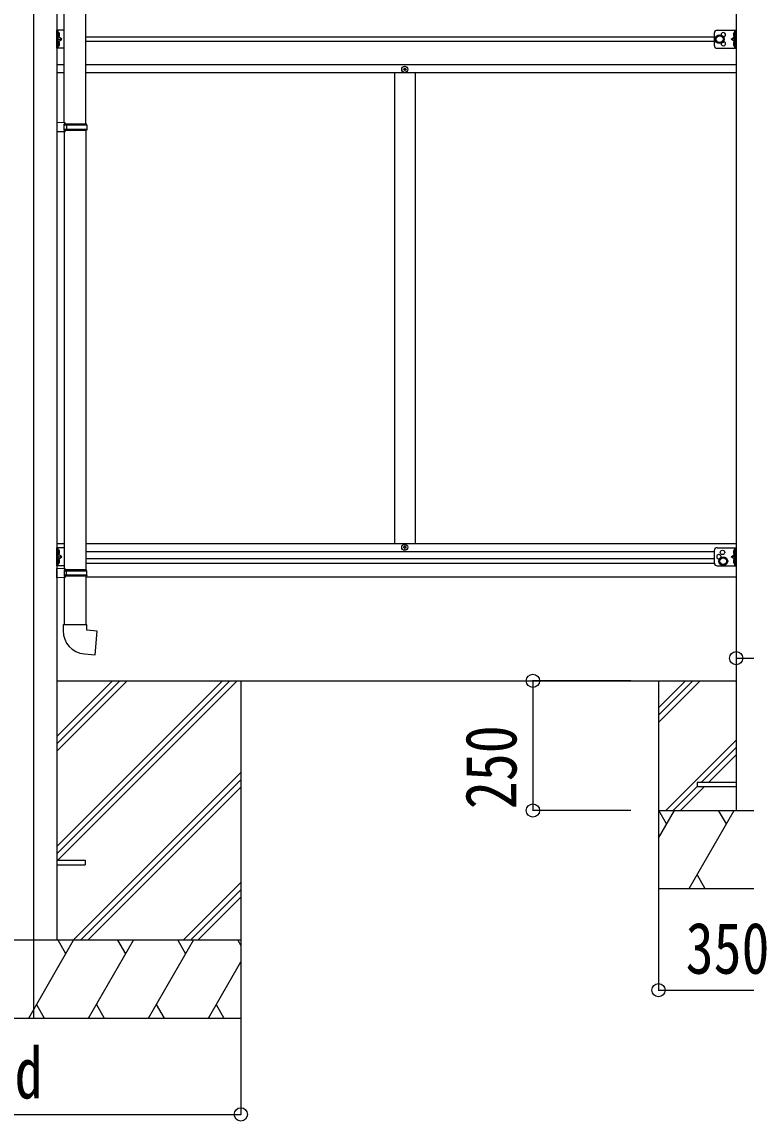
# Model space of a CAD drawing. Units: millimetres, scale not verified. Extents: x -12615 to 12615, y -8910 to 8910.
# Drawn here: x -431 to 965, y -5425 to -3307 of the extents above; entities that cross this region are included whole.
import ezdxf
from ezdxf.enums import TextEntityAlignment as Align

# ---------------------------------------------------------------- set-up
doc = ezdxf.new("R2010")
doc.units = ezdxf.units.MM
doc.header["$LTSCALE"] = 40
for name, color, linetype in [('0-3_YKK_12', 2, 'Continuous'), ('0-4_YKK_13', 4, 'Continuous'), ('0-5_YKK_A1', 4, 'Continuous'), ('0-6_YKK_D', 6, 'Continuous')]:
    doc.layers.add(name, color=color, linetype=linetype)
doc.styles.add('ＭＳ ゴシック', font='')
doc.styles.get('ＭＳ ゴシック').set_extended_font_data('MS Gothic')

msp = doc.modelspace()

# ---------------------------------------------------------------- linework, layer by layer
at = {"layer": '0-3_YKK_12'}
msp.add_line((-408.79, -2052.35), (-408.79, -5226.75), dxfattribs=at)
at = {"layer": '0-4_YKK_13'}
for p, q in [((-349.59, -3501.37), (-349.59, -2659.24)), ((-307.59, -3503.93), (-307.59, -2656.68)), ((-363.59, -3357.73), (-363.59, -3322.73)), ((-349.59, -3322.73), (-363.59, -3322.73)), ((-361.09, -3357.73), (-361.09, -3322.73)), ((909.21, -3322.73), (946.21, -3322.73)), ((943.71, -3357.73), (943.71, -3322.73)), ((946.21, -3357.73), (946.21, -3322.73)), ((-360.59, -3335.23), (-361.09, -3335.14)), ((-361.09, -3340.23), (-354.09, -3340.23)), ((-360.59, -3327.23), (-359.79, -3327.37)), ((-360.59, -3335.23), (-359.79, -3335.09)), ((-360.59, -3345.23), (-359.79, -3345.37)), ((904.21, -3352.73), (904.21, -3327.73)), ((943.71, -3340.23), (936.71, -3340.23)), ((943.21, -3327.23), (942.41, -3327.37)), ((943.21, -3335.23), (942.41, -3335.09)), ((943.21, -3345.23), (942.41, -3345.37)), ((943.21, -3335.23), (943.71, -3335.14)), ((-349.59, -3357.73), (-363.59, -3357.73)), ((-360.59, -3353.23), (-361.09, -3353.14)), ((-360.59, -3353.23), (-359.79, -3353.09)), ((909.21, -3357.73), (946.21, -3357.73)), ((943.21, -3353.23), (942.41, -3353.09)), ((943.21, -3353.23), (943.71, -3353.14)), ((305.71, -3398.73), (304.71, -3398.73)), ((308.71, -3397.73), (309.71, -3397.73)), ((-347.59, -3501.43), (-363.59, -3500.96)), ((-363.59, -3500.96), (-363.59, -3518.9)), ((-347.59, -3503.43), (-349.59, -3503.43)), ((-306.59, -3503.93), (-349.59, -3503.93)), ((-305.59, -3505.93), (-349.59, -3505.93)), ((-305.59, -3513.93), (-349.59, -3513.93)), ((-306.59, -3515.93), (-349.59, -3515.93)), ((-347.59, -3503.43), (-347.59, -3501.43)), ((-345.11, -3505.93), (-344.68, -3503.93)), ((-307.59, -3515.93), (-307.59, -4363.18)), ((-305.59, -3505.93), (-306.59, -3503.93)), ((-305.59, -3513.93), (-306.59, -3515.93)), ((-305.59, -3505.93), (-305.59, -3513.93)), ((-347.59, -3518.43), (-363.59, -3518.9)), ((-349.59, -3518.49), (-349.59, -4360.62)), ((-347.59, -3518.43), (-347.59, -3516.43)), ((-363.59, -4355.23), (-363.59, -4320.23)), ((-349.59, -4320.23), (-363.59, -4320.23)), ((-361.09, -4355.23), (-361.09, -4320.23)), ((305.71, -4318.73), (304.71, -4318.73)), ((308.71, -4319.73), (309.71, -4319.73)), ((909.21, -4320.23), (946.21, -4320.23)), ((943.71, -4355.23), (943.71, -4320.23)), ((946.21, -4355.23), (946.21, -4320.23)), ((-360.59, -4332.73), (-361.09, -4332.64)), ((-361.09, -4337.73), (-354.09, -4337.73)), ((-360.59, -4324.73), (-359.79, -4324.87)), ((-360.59, -4332.73), (-359.79, -4332.59)), ((904.21, -4350.23), (904.21, -4325.23)), ((943.71, -4337.73), (936.71, -4337.73)), ((943.21, -4324.73), (942.41, -4324.87)), ((943.21, -4332.73), (942.41, -4332.59)), ((943.21, -4332.73), (943.71, -4332.64)), ((-349.59, -4355.23), (-363.59, -4355.23)), ((-347.59, -4360.68), (-363.59, -4360.21)), ((-363.59, -4378.15), (-363.59, -4360.21)), ((-360.59, -4350.73), (-361.09, -4350.64)), ((-360.59, -4342.73), (-359.79, -4342.87)), ((-360.59, -4350.73), (-359.79, -4350.59)), ((-306.59, -4363.18), (-349.59, -4363.18)), ((-347.59, -4360.68), (-347.59, -4362.68)), ((-305.59, -4365.18), (-306.59, -4363.18)), ((909.21, -4355.23), (946.21, -4355.23)), ((943.21, -4342.73), (942.41, -4342.87)), ((943.21, -4350.73), (942.41, -4350.59)), ((943.21, -4350.73), (943.71, -4350.64)), ((-347.59, -4377.68), (-363.59, -4378.15)), ((-305.59, -4365.18), (-349.59, -4365.18)), ((-305.59, -4373.18), (-349.59, -4373.18)), ((-306.59, -4375.18), (-349.59, -4375.18)), ((-347.59, -4375.68), (-349.59, -4375.68)), ((-349.59, -4377.74), (-349.59, -4469.18)), ((-347.59, -4375.68), (-347.59, -4377.68)), ((-345.11, -4373.18), (-344.68, -4375.18)), ((-307.59, -4375.18), (-307.59, -4469.18)), ((-305.59, -4373.18), (-306.59, -4375.18)), ((-305.59, -4373.18), (-305.59, -4365.18)), ((-305.59, -4469.18), (-351.59, -4469.18)), ((-351.59, -4469.18), (-351.59, -4480.1)), ((-305.59, -4479.18), (-305.59, -4469.18)), ((946.21, -4772.75), (871.21, -4772.75)), ((-363.59, -4922.25), (-308.79, -4922.25)), ((-363.59, -4931.25), (-308.79, -4931.25)), ((-308.79, -4922.25), (-308.79, -4931.25))]:
    msp.add_line(p, q, dxfattribs=at)
for points in [[(-361.48, -3331.23), (-360.84, -3330.05), (-358.61, -3328.93)], [(-361.48, -3331.23), (-360.84, -3332.42), (-358.61, -3333.53)], [(-360.59, -3335.23), (-360.59, -3327.23), (-361.09, -3327.32), (-361.09, -3335.14)], [(-361.09, -3345.23), (-354.09, -3340.23), (-361.09, -3335.23)], [(-360.59, -3353.23), (-360.59, -3345.23), (-361.09, -3345.32), (-361.09, -3353.14)], [(943.71, -3345.23), (936.71, -3340.23), (943.71, -3335.23)], [(944.09, -3331.23), (943.46, -3330.05), (941.23, -3328.93)], [(944.09, -3331.23), (943.46, -3332.42), (941.23, -3333.53)], [(943.21, -3335.23), (943.21, -3327.23), (943.71, -3327.32), (943.71, -3335.14)], [(943.21, -3353.23), (943.21, -3345.23), (943.71, -3345.32), (943.71, -3353.14)], [(-361.48, -3349.23), (-360.84, -3348.05), (-358.61, -3346.93)], [(-361.48, -3349.23), (-360.84, -3350.42), (-358.61, -3351.53)], [(944.09, -3349.23), (943.46, -3348.05), (941.23, -3346.93)], [(944.09, -3349.23), (943.46, -3350.42), (941.23, -3351.53)], [(304.71, -3398.73), (304.71, -3397.73), (305.71, -3397.73)], [(306.71, -3396.73), (306.71, -3395.73), (307.71, -3395.73), (307.71, -3396.73)], [(307.71, -3399.73), (307.71, -3400.73), (306.71, -3400.73), (306.71, -3399.73)], [(309.71, -3397.73), (309.71, -3398.73), (308.71, -3398.73)], [(-347.59, -3516.43), (-349.59, -3516.43), (-349.59, -3503.43)], [(-345.11, -3505.93), (-345.11, -3513.93), (-344.68, -3515.93)], [(304.71, -4318.73), (304.71, -4319.73), (305.71, -4319.73)], [(307.71, -4317.73), (307.71, -4316.73), (306.71, -4316.73), (306.71, -4317.73)], [(306.71, -4320.73), (306.71, -4321.73), (307.71, -4321.73), (307.71, -4320.73)], [(309.71, -4319.73), (309.71, -4318.73), (308.71, -4318.73)], [(-361.48, -4328.73), (-360.84, -4327.55), (-358.61, -4326.43)], [(-361.48, -4328.73), (-360.84, -4329.92), (-358.61, -4331.03)], [(-360.59, -4332.73), (-360.59, -4324.73), (-361.09, -4324.82), (-361.09, -4332.64)], [(-361.09, -4342.73), (-354.09, -4337.73), (-361.09, -4332.73)], [(943.71, -4342.73), (936.71, -4337.73), (943.71, -4332.73)], [(944.09, -4328.73), (943.46, -4327.55), (941.23, -4326.43)], [(944.09, -4328.73), (943.46, -4329.92), (941.23, -4331.03)], [(943.21, -4332.73), (943.21, -4324.73), (943.71, -4324.82), (943.71, -4332.64)], [(-361.48, -4346.73), (-360.84, -4345.55), (-358.61, -4344.43)], [(-361.48, -4346.73), (-360.84, -4347.92), (-358.61, -4349.03)], [(-360.59, -4350.73), (-360.59, -4342.73), (-361.09, -4342.82), (-361.09, -4350.64)], [(-347.59, -4362.68), (-349.59, -4362.68), (-349.59, -4375.68)], [(-345.11, -4373.18), (-345.11, -4365.18), (-344.68, -4363.18)], [(944.09, -4346.73), (943.46, -4345.55), (941.23, -4344.43)], [(944.09, -4346.73), (943.46, -4347.92), (941.23, -4349.03)], [(943.21, -4350.73), (943.21, -4342.73), (943.71, -4342.82), (943.71, -4350.64)], [(-310.51, -4524.93), (-289.68, -4526.75), (-285.67, -4480.93), (-305.59, -4479.18)], [(871.21, -4772.75), (871.21, -4780.75), (946.21, -4780.75)]]:
    msp.add_lwpolyline(points, dxfattribs=at)
for points in [[(914.21, -3332.73), (920.71, -3336.48), (920.71, -3343.99), (914.21, -3347.74), (907.71, -3343.99), (907.71, -3336.48)], [(921.21, -4338.73), (927.71, -4342.48), (927.71, -4349.99), (921.21, -4353.74), (914.71, -4349.99), (914.71, -4342.48)]]:
    msp.add_lwpolyline(points, close=True, dxfattribs=at)
for centre, radius in [((914.21, -3340.23), 8.5), ((914.21, -3340.23), 7.5), ((914.21, -3340.23), 6.5), ((307.21, -3398.23), 5.9), ((307.21, -4319.23), 5.9), ((921.21, -4346.23), 8.5), ((921.21, -4346.23), 7.5), ((921.21, -4346.23), 6.5), ((919.71, -4329.23), 4.25)]:
    msp.add_circle(centre, radius, dxfattribs=at)
for centre, radius, start, end in [((909.21, -3327.73), 5, 90, 180), ((-359.95, -3328.26), 0.9, 32.05588, 80), ((-359.95, -3334.21), 0.9, 280, 327.94412), ((-359.95, -3346.26), 0.9, 32.05588, 80), ((-364.69, -3331.23), 6.5, 327.94412, 32.05588), ((-364.69, -3349.23), 6.5, 327.94412, 32.05588), ((921.21, -3331.73), 4.25, 274.76077, 186.29431), ((921.21, -3348.73), 4.25, 173.70569, 85.23923), ((947.31, -3331.23), 6.5, 147.94412, 212.05588), ((947.31, -3349.23), 6.5, 147.94412, 212.05588), ((942.56, -3328.26), 0.9, 100, 147.94412), ((942.56, -3334.21), 0.9, 212.05588, 260), ((942.56, -3346.26), 0.9, 100, 147.94412), ((-359.95, -3352.21), 0.9, 280, 327.94412), ((909.21, -3352.73), 5, 180, 270), ((942.56, -3352.21), 0.9, 212.05588, 260), ((305.71, -3396.73), 1, 270, 0), ((305.71, -3399.73), 1, 0, 90), ((308.71, -3396.73), 1, 180, 270), ((308.71, -3399.73), 1, 90, 180), ((305.71, -4317.73), 1, 270, 0), ((305.71, -4320.73), 1, 0, 90), ((308.71, -4317.73), 1, 180, 270), ((308.71, -4320.73), 1, 90, 180), ((909.21, -4325.23), 5, 90, 180), ((-359.95, -4325.76), 0.9, 32.05588, 80), ((-359.95, -4331.71), 0.9, 280, 327.94412), ((-364.69, -4328.73), 6.5, 327.94412, 32.05588), ((912.71, -4337.73), 4.25, 342.88004, 287.12346), ((947.31, -4328.73), 6.5, 147.94412, 212.05588), ((942.56, -4325.76), 0.9, 100, 147.94412), ((942.56, -4331.71), 0.9, 212.05588, 260), ((-359.95, -4343.76), 0.9, 32.05588, 80), ((-359.95, -4349.71), 0.9, 280, 327.94412), ((-364.69, -4346.73), 6.5, 327.94412, 32.05588), ((909.21, -4350.23), 5, 180, 270), ((947.31, -4346.73), 6.5, 147.94412, 212.05588), ((942.56, -4343.76), 0.9, 100, 147.94412), ((942.56, -4349.71), 0.9, 212.05588, 260), ((-306.59, -4480.1), 45, 180, 265)]:
    msp.add_arc(centre, radius, start, end, dxfattribs=at)
at = {"layer": '0-5_YKK_A1'}
for p, q in [((-363.59, -2447.75), (-363.59, -5076.75)), ((946.21, -2463.75), (946.21, -4826.75)), ((-307.59, -3335.73), (904.21, -3335.73)), ((904.21, -3344.73), (-307.59, -3344.73)), ((-363.59, -3389.23), (-349.59, -3389.23)), ((-349.59, -3404.73), (-363.59, -3404.73)), ((-307.59, -3389.23), (946.21, -3389.23)), ((946.21, -3404.73), (-307.59, -3404.73)), ((287.21, -3404.73), (287.21, -4312.73)), ((327.21, -3404.73), (327.21, -4312.73)), ((-349.59, -4312.73), (-363.59, -4312.73)), ((946.21, -4312.73), (-307.59, -4312.73)), ((904.21, -4328.23), (-307.59, -4328.23)), ((904.21, -4341.73), (-307.59, -4341.73)), ((904.23, -4350.73), (-307.59, -4350.73)), ((946.21, -4376.73), (-307.59, -4376.73)), ((-363.79, -4896.23), (-44.31, -4576.75)), ((-363.79, -4910.37), (-30.17, -4576.75)), ((-363.79, -4712.38), (-228.16, -4576.75)), ((-363.79, -4698.24), (-242.3, -4576.75)), ((-363.79, -4684.1), (-256.44, -4576.75)), ((-363.59, -4576.75), (946.21, -4576.75)), ((-361.53, -4922.25), (-16.03, -4576.75)), ((-8.99, -4576.75), (-8.99, -5226.75)), ((796.21, -4576.75), (796.21, -4976.75)), ((796.21, -4629.1), (848.56, -4576.75)), ((796.21, -4643.24), (862.7, -4576.75)), ((796.21, -4657.38), (876.84, -4576.75)), ((810.69, -4826.75), (946.21, -4691.23)), ((878.83, -4772.75), (946.21, -4705.37)), ((892.97, -4772.75), (946.21, -4719.52)), ((-332.18, -5076.75), (-8.99, -4753.56)), ((-318.04, -5076.75), (-8.99, -4767.7)), ((-303.9, -5076.75), (-8.99, -4781.85)), ((824.83, -4826.75), (871.21, -4780.37)), ((838.97, -4826.75), (884.97, -4780.75)), ((796.21, -4826.75), (1146.21, -4826.75)), ((796.21, -4879.87), (826.88, -4826.75)), ((811.87, -4852.73), (796.87, -4826.75)), ((855.74, -4976.75), (942.35, -4826.75)), ((927.34, -4852.73), (912.34, -4826.75)), ((870.74, -4950.77), (885.74, -4976.75)), ((-120.05, -5076.75), (-8.99, -4965.69)), ((796.21, -4976.75), (1146.21, -4976.75)), ((-105.91, -5076.75), (-8.99, -4979.83)), ((-91.76, -5076.75), (-8.99, -4993.98)), ((-8.99, -5076.75), (-808.99, -5076.75)), ((-417.83, -5226.75), (-331.23, -5076.75)), ((-346.23, -5102.73), (-361.23, -5076.75)), ((-302.36, -5226.75), (-215.76, -5076.75)), ((-230.76, -5102.73), (-245.76, -5076.75)), ((-186.89, -5226.75), (-100.29, -5076.75)), ((-130.29, -5076.75), (-115.29, -5102.73)), ((-14.82, -5076.75), (-8.99, -5086.85)), ((-71.42, -5226.75), (-8.99, -5118.61)), ((-402.83, -5200.77), (-387.84, -5226.75)), ((-287.37, -5200.77), (-272.37, -5226.75)), ((-171.9, -5200.77), (-156.9, -5226.75)), ((-56.43, -5200.77), (-41.43, -5226.75)), ((-808.99, -5226.75), (-8.99, -5226.75))]:
    msp.add_line(p, q, dxfattribs=at)
at = {"layer": '0-6_YKK_D'}
for p, q in [((946.21, -4493.86), (946.21, -4534.1)), ((743.21, -4576.75), (553.24, -4576.75)), ((554.24, -4576.75), (554.24, -4826.75)), ((743.21, -4826.75), (553.24, -4826.75)), ((796.21, -4977.75), (796.21, -5174.02)), ((796.21, -5173.02), (1146.21, -5173.02)), ((-8.99, -5212.53), (-8.99, -5413.46)), ((-808.99, -5412.46), (-8.99, -5412.46))]:
    msp.add_line(p, q, dxfattribs=at)
msp.add_lwpolyline([(946.21, -4533.1), (996.21, -4533.1), (1209.61, -4533.1)], dxfattribs=at)
for centre in [(946.21, -4533.1), (554.24, -4576.75), (554.24, -4826.75), (796.21, -5173.02), (-8.99, -5412.46)]:
    msp.add_circle(centre, 12.75, dxfattribs=at)

# ---------------------------------------------------------------- texts
at = {"layer": '0-6_YKK_D', "style": 'ＭＳ ゴシック', "width": 0.8}
msp.add_text('250', height=98.97, rotation=90, dxfattribs=at).set_placement((552.24, -4824.15), align=Align.BOTTOM_LEFT)
for s, p in [('350', (848.81, -5171.02)), ('d', (-444.99, -5411.16))]:
    msp.add_text(s, height=98.97, dxfattribs=at).set_placement(p, align=Align.BOTTOM_LEFT)

doc.saveas('drawing.dxf')
